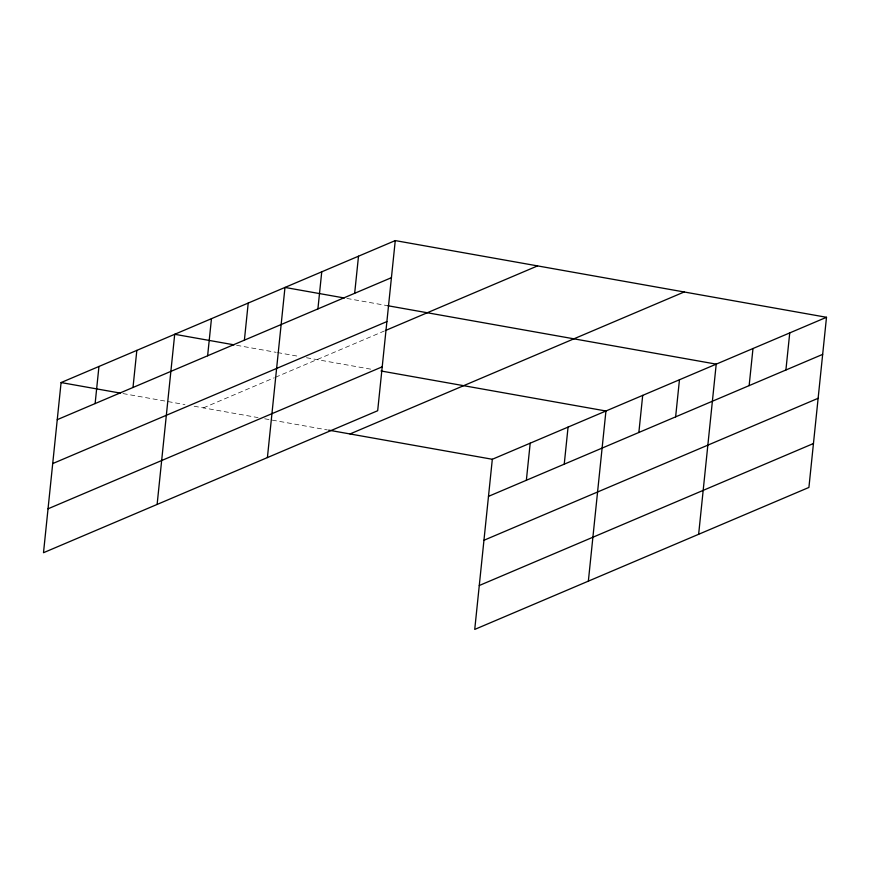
<?xml version="1.0" encoding="UTF-8"?>
<svg xmlns="http://www.w3.org/2000/svg" width="870" height="870" viewBox="0 0 870 870"><rect width="100%" height="100%" fill="white"/><g stroke="black" fill="none" stroke-linecap="round" stroke-linejoin="round"><path stroke-width="0.65" stroke-dasharray="4.35 3.26" d="M203.395 407.878L274.257 377.776M275.475 377.254L384.409 330.97M346.912 298.453L387.759 305.718M236.629 345.303L276.16 352.339M277.486 352.567L299.878 356.559M306.468 357.733L371.664 369.326M123.018 393.577L184.94 404.594M194.173 406.236L258.042 417.6M264.708 418.785L327.348 429.921"/><path stroke-width="1.3" d="M395.263 240.588L61.085 382.561L43.5 552.711L377.678 410.727L395.263 240.588L826.5 317.289L808.915 487.439L474.737 629.412L492.322 459.273L826.5 317.289M95.124 403.571L98.952 366.477M133.001 387.476L136.829 350.382M157.122 504.437L174.707 334.287L233.997 344.835M207.625 355.776L211.464 318.67M244.394 340.148L248.222 303.054M267.405 457.587L284.979 287.437L344.281 297.986M317.909 308.915L321.748 271.821M354.666 293.299L358.505 256.204M526.361 480.273L530.2 443.178M564.239 464.188L568.067 427.083M588.359 581.138L605.944 410.999L380.995 370.979M638.863 432.477L642.702 395.382M675.631 416.86L679.459 379.766M698.643 534.289L716.217 364.138L387.759 305.718M749.146 385.627L752.985 348.522M785.904 370L789.742 332.905M57.246 419.666L391.424 277.682M52.711 463.569L386.889 321.585M385.627 330.448L537.573 265.894M48.035 508.809L382.213 366.825M350.012 433.956L684.19 291.972M488.483 496.368L822.661 354.384M483.948 540.27L818.126 398.297M479.272 585.51L813.45 443.526M61.085 382.561L120.375 393.109M328.686 430.161L492.322 459.273"/></g></svg>
